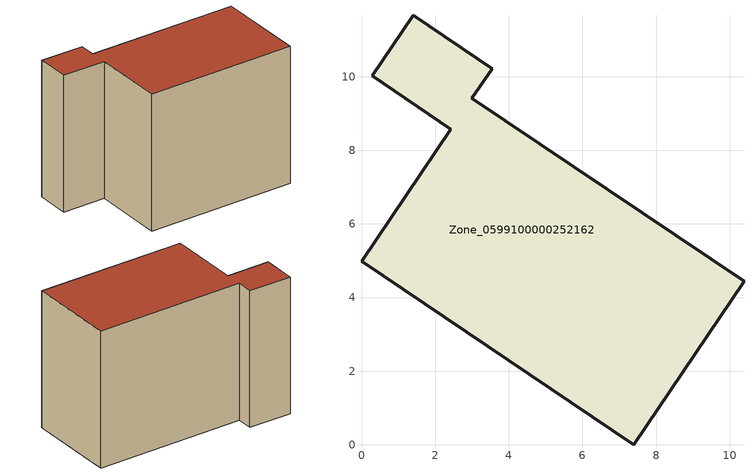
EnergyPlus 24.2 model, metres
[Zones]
Zone_0599100000252162
 floor ground (C_G): 10.39,4.44 7.39,0 0,4.98 2.43,8.57 0.29,10.02 1.41,11.67 3.55,10.22 3,9.42 z0.99
 wall outside (C_F): 3.55,10.22 1.41,11.67 0.29,10.02 2.43,8.57 0,4.98 7.39,0 10.39,4.44 3,9.42 3.55,10.22 z0.99:9.19
 roof outside (C_R): 10.39,4.44 3,9.42 3.55,10.22 1.41,11.67 0.29,10.02 2.43,8.57 0,4.98 7.39,0 z9.19
[BUILDING]
Pand.0599100000252162: North Axis=0; Terrain=City; Loads Convergence Tolerance Value=0.04; Temperature Convergence Tolerance Value=0.4; Solar Distribution=FullExterior; Maximum Number of Warmup Days=25; Minimum Number of Warmup Days=1
[Site:Location]
Rotterdam.The.Hague.AP_ZH_NLD Design_Conditions: Latitude=51.96; Longitude=4.45; Time Zone=1; Elevation=-4.5
[SITE:GROUNDTEMPERATURE:BUILDINGSURFACE]
18, 18, 18, 18, 18, 18, 18, 18, 18, 18, 18, 18
[MATERIAL] Thermal Absorptance=0.9; Solar Absorptance=0.7; Visible Absorptance=0.7
Name | Roughness | Thickness | Conductivity | Density | Specific Heat
G.TI.1975-1991 | MediumSmooth | 0.15 | 0.288461 | 540 | 1210
F.TI.1975-1991 | Rough | 0.3 | 0.230769 | 1920 | 840
R.TI.1975-1991 | MediumRough | 0.2 | 0.153846 | 1500 | 1000
[CONSTRUCTION]
C_G: G.TI.1975-1991
C_F: F.TI.1975-1991
C_R: R.TI.1975-1991
[ZONE]
Zone_0599100000252162: Type=1; Multiplier=1; Ceiling Height=Autocalculate; Volume=Autocalculate; Floor Area=autocalculate; Part of Total Floor Area=Yes
[ZONEINFILTRATION:DESIGNFLOWRATE]
Infil_Zone_0599100000252162: Zone or ZoneList or Space or SpaceList=Zone_0599100000252162; Schedule=AlwaysOn; Design Flow Rate Calculation Method=Flow/Area; Flow Rate per Floor Area=0.003; Constant Term Coefficient=1; Temperature Term Coefficient=0; Velocity Term Coefficient=0; Velocity Squared Term Coefficient=0
[HVACTEMPLATE:ZONE:IDEALLOADSAIRSYSTEM]
Zone_0599100000252162: Maximum Heating Supply Air Temperature=50; Minimum Cooling Supply Air Temperature=13; Maximum Heating Supply Air Humidity Ratio=0.0156; Minimum Cooling Supply Air Humidity Ratio=0.0077; Heating Limit=NoLimit; Cooling Limit=NoLimit; Dehumidification Control Type=ConstantSensibleHeatRatio; Cooling Sensible Heat Ratio=0.7; Dehumidification Setpoint=60; Humidification Control Type=None; Humidification Setpoint=30; Outdoor Air Method=None; Outdoor Air Flow Rate per Person=0.00944; Outdoor Air Flow Rate per Zone Floor Area=0; Outdoor Air Flow Rate per Zone=0; Demand Controlled Ventilation Type=None; Outdoor Air Economizer Type=NoEconomizer; Heat Recovery Type=None; Sensible Heat Recovery Effectiveness=0.7; Latent Heat Recovery Effectiveness=0.65
[ZONECONTROL:THERMOSTAT]
ThermostatControl_Zone_0599100000252162: Zone or ZoneList=Zone_0599100000252162; Control Type Schedule=DualSetpointControlType; Control 1=Thermostat_Zone_0599100000252162; Temperature Difference Between Cutout And Setpoint=0
[THERMOSTATSETPOINT:DUALSETPOINT]
Thermostat_Zone_0599100000252162: Heating Setpoint Temperature Schedule=HeatingSetpoint_Zone_0599100000252162; Cooling Setpoint Temperature Schedule=CoolingSetpoint_Zone_0599100000252162
[SCHEDULE:COMPACT]
HeatingSetpoint_Zone_0599100000252162: Through: 12/31, For: AllDays, Until: 24:00, 21
CoolingSetpoint_Zone_0599100000252162: Through: 12/31, For: AllDays, Until: 24:00, 24
DualSetpointControlType: Through: 12/31, For: AllDays, Until: 24:00, 4
AlwaysOn: Through: 12/31, For: AllDays, Until: 24:00, 1
